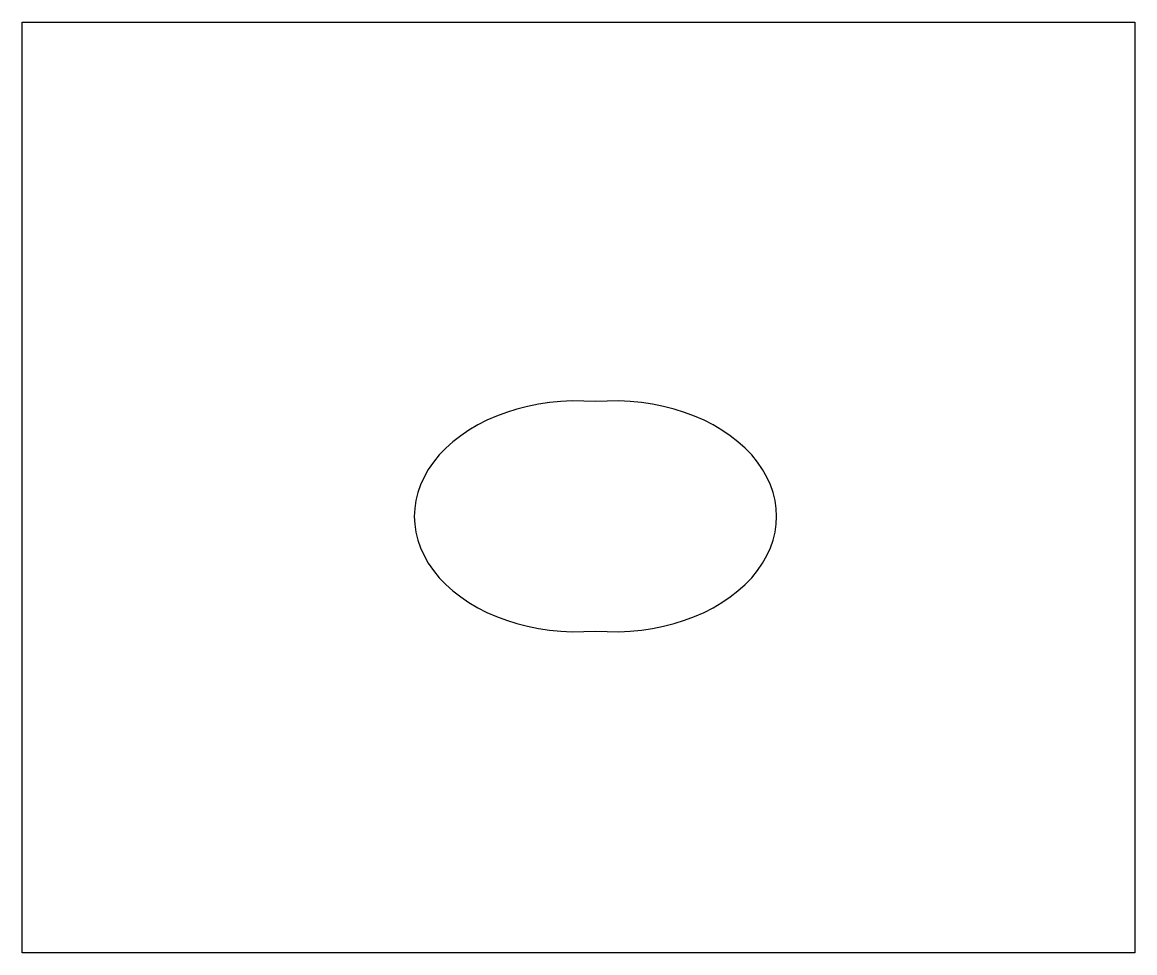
# Model space of a CAD drawing. Header units: inches. Extents: x -58.74 to -52.95, y 9.23 to 14.07.
import ezdxf

# ---------------------------------------------------------------- set-up
doc = ezdxf.new("R2010")
doc.units = ezdxf.units.IN
doc.header["$MEASUREMENT"] = 0
doc.layers.get('0').update_dxf_attribs({"linetype": 'CONTINUOUS'})

msp = doc.modelspace()

# ---------------------------------------------------------------- linework, layer by layer
msp.add_lwpolyline([(-58.7395, 14.0684), (-52.9541, 14.0684), (-52.9541, 9.2314), (-58.7395, 9.2314)], close=True)
at = {"color": 7, "linetype": 'CONTINUOUS', "lineweight": 25}
for centre, start_param, end_param in [((-55.8523, 11.5), -1.681508, 1.681508), ((-55.6648, 11.5), 1.460085, -1.460085)]:
    msp.add_ellipse(centre, major_axis=(-0.8485, 0), ratio=0.707107, start_param=start_param, end_param=end_param, dxfattribs=at)

doc.saveas('drawing.dxf')
